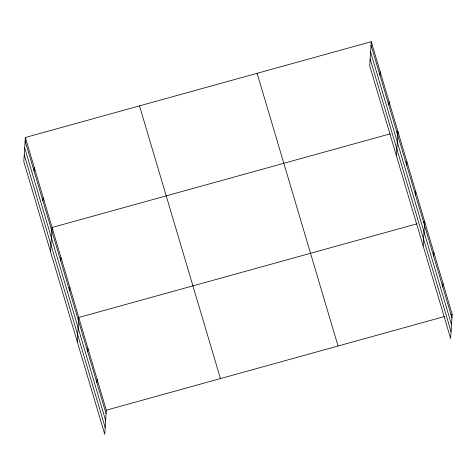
<?xml version="1.0" encoding="UTF-8"?>
<svg xmlns="http://www.w3.org/2000/svg" width="476" height="476" viewBox="0 0 476 476"><rect width="100%" height="100%" fill="white"/><g stroke="black" fill="none" stroke-linecap="round" stroke-linejoin="round"><path stroke-width="0.71" d="M25.359 137.493L23.8 161.608L104.738 434.308L106.297 410.193L25.359 137.493L371.262 41.692L452.2 314.392L450.641 338.507L369.703 65.807L371.262 41.692M34.04 170.967L34.26 167.492M42.941 200.967L43.167 197.492M50.51 251.602L52.068 227.486L390.219 133.827M60.749 260.961L60.97 257.486M69.651 290.955L69.877 287.48M77.219 341.589L78.778 317.48L416.928 223.821M87.727 351.859L87.953 348.384M96.896 382.763L97.122 379.289M379.943 75.166L380.169 71.686M388.844 105.16L389.07 101.686M396.413 155.795L397.972 131.679L396.562 132.072M406.653 165.154L406.873 161.679M415.554 195.154L415.78 191.679M423.122 245.789L424.681 221.673L423.271 222.066M433.63 256.058L433.856 252.577M442.805 286.963L443.025 283.488M106.297 410.193L444.447 316.54M450.79 314.785L452.2 314.392M371.036 45.166L451.974 317.867M370.596 51.979L451.534 324.68M370.144 58.994L451.081 331.695M257.117 73.304L338.049 346.004M139.51 105.88L220.442 378.581M25.133 140.973L106.071 413.674M24.692 147.78L105.63 420.481M24.24 154.801L105.178 427.502"/></g></svg>
